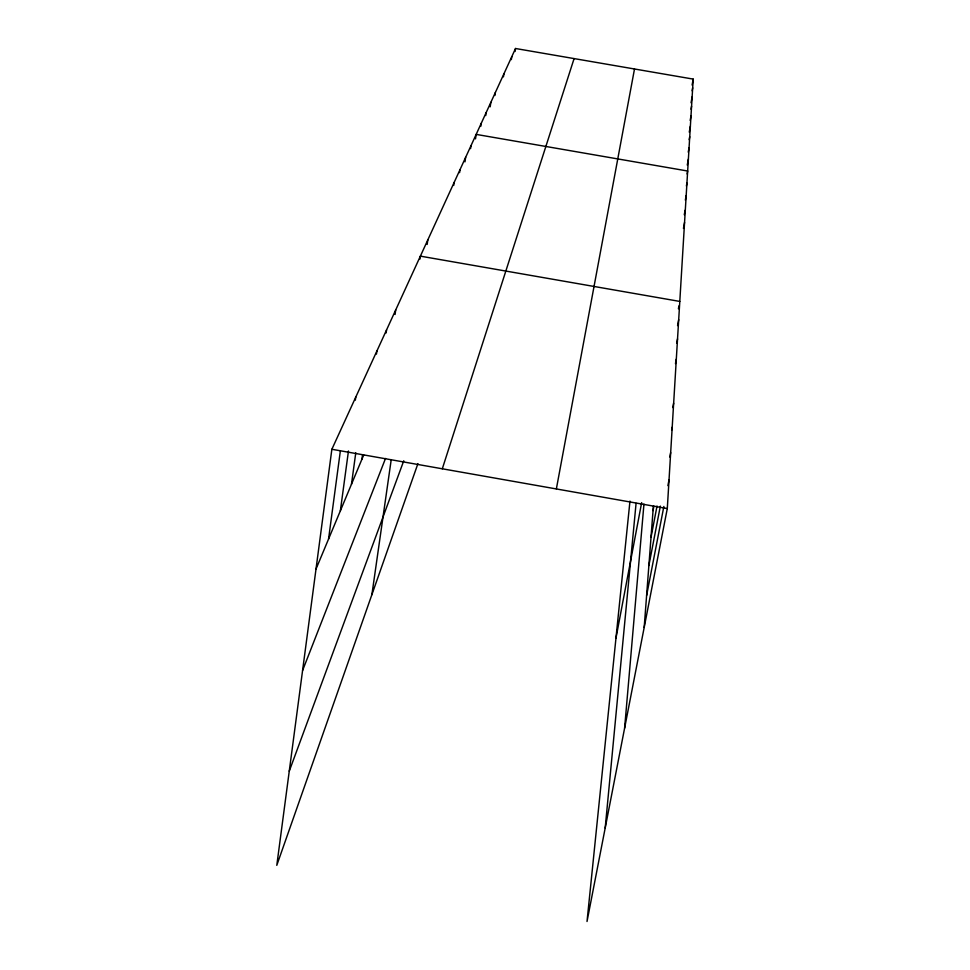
<?xml version="1.0" encoding="UTF-8"?>
<svg xmlns="http://www.w3.org/2000/svg" width="970" height="970" viewBox="0 0 970 970"><rect width="100%" height="100%" fill="white"/><g stroke="black" fill="none" stroke-linecap="round" stroke-linejoin="round"><path stroke-width="1.45" d="M629.966 501.09L587.02 921.5L667.299 508.547L693.211 79.103L515.531 48.5L331.861 449.28L276.789 865.349L417.924 463.636M644.189 627.432L653.38 506.158M624.607 728.143L643.959 504.085M605.183 828.053L636.077 503.333M328.563 539.029L340.373 450.808M340.361 510.814L348.46 451.001M355.335 400.161L355.747 397.166M351.479 484.236L355.772 452.796M361.955 459.162L362.574 454.651M376.457 354.074L376.869 351.067M386.133 332.928L386.545 329.958M395.069 314.474L395.699 310M371.886 594.695L391.189 459.901M419.949 259.099L420.374 256.141L679.8 301.427M427.152 244.44L427.794 239.954M453.705 185.44L454.154 182.457M459.574 172.636L460.01 169.653M464.969 161.869L465.636 157.395M470.571 148.628L471.008 145.658M475.506 138.855L476.173 134.393L687.657 171.023L687.112 173.994M480.829 126.245L481.265 123.275M485.715 115.575L486.164 112.593M490.177 106.821L490.856 102.347M494.918 95.484L495.379 92.502M503.442 76.848L503.891 73.902M511.335 59.631L511.796 56.66M515.082 51.483L515.531 48.5M692.107 85.057L693.211 79.103M692.131 90.804L692.677 87.846M691.04 102.784L692.131 96.891M556.356 488.941L634.501 68.991M691.028 109.222L691.561 106.288M690.167 120.438L690.979 116.048M689.258 132.138L690.361 126.185M689.173 139.692L689.731 136.721M688.239 152.144L689.064 147.695M687.269 165.046L688.385 159.116M686.384 186.046L686.93 183.087M685.341 200.099L686.178 195.649M684.274 214.722L685.111 210.26M683.438 228.435L684.553 222.482M615.962 638.163L641.655 502.63M678.406 308.787L678.964 305.841M677.569 325.605L678.697 319.663M676.696 343.295L677.533 338.882M675.46 363.592L676.32 359.142M653.04 510.596L653.889 506.182M672.816 407.594L673.653 403.18M651.028 537.247L657.042 506.013M671.64 430.146L672.21 427.176M648.881 565.51L660.352 506.097M669.821 457.088L670.67 452.626M646.614 595.507L663.868 506.425M667.894 485.643L669.045 479.701M442.308 468.789L574.094 58.588M289.254 771.174L403.762 460.786M302.579 670.512L385.526 458.434M316.014 569.05L363.701 454.978M331.861 449.28L667.299 508.547"/></g></svg>
